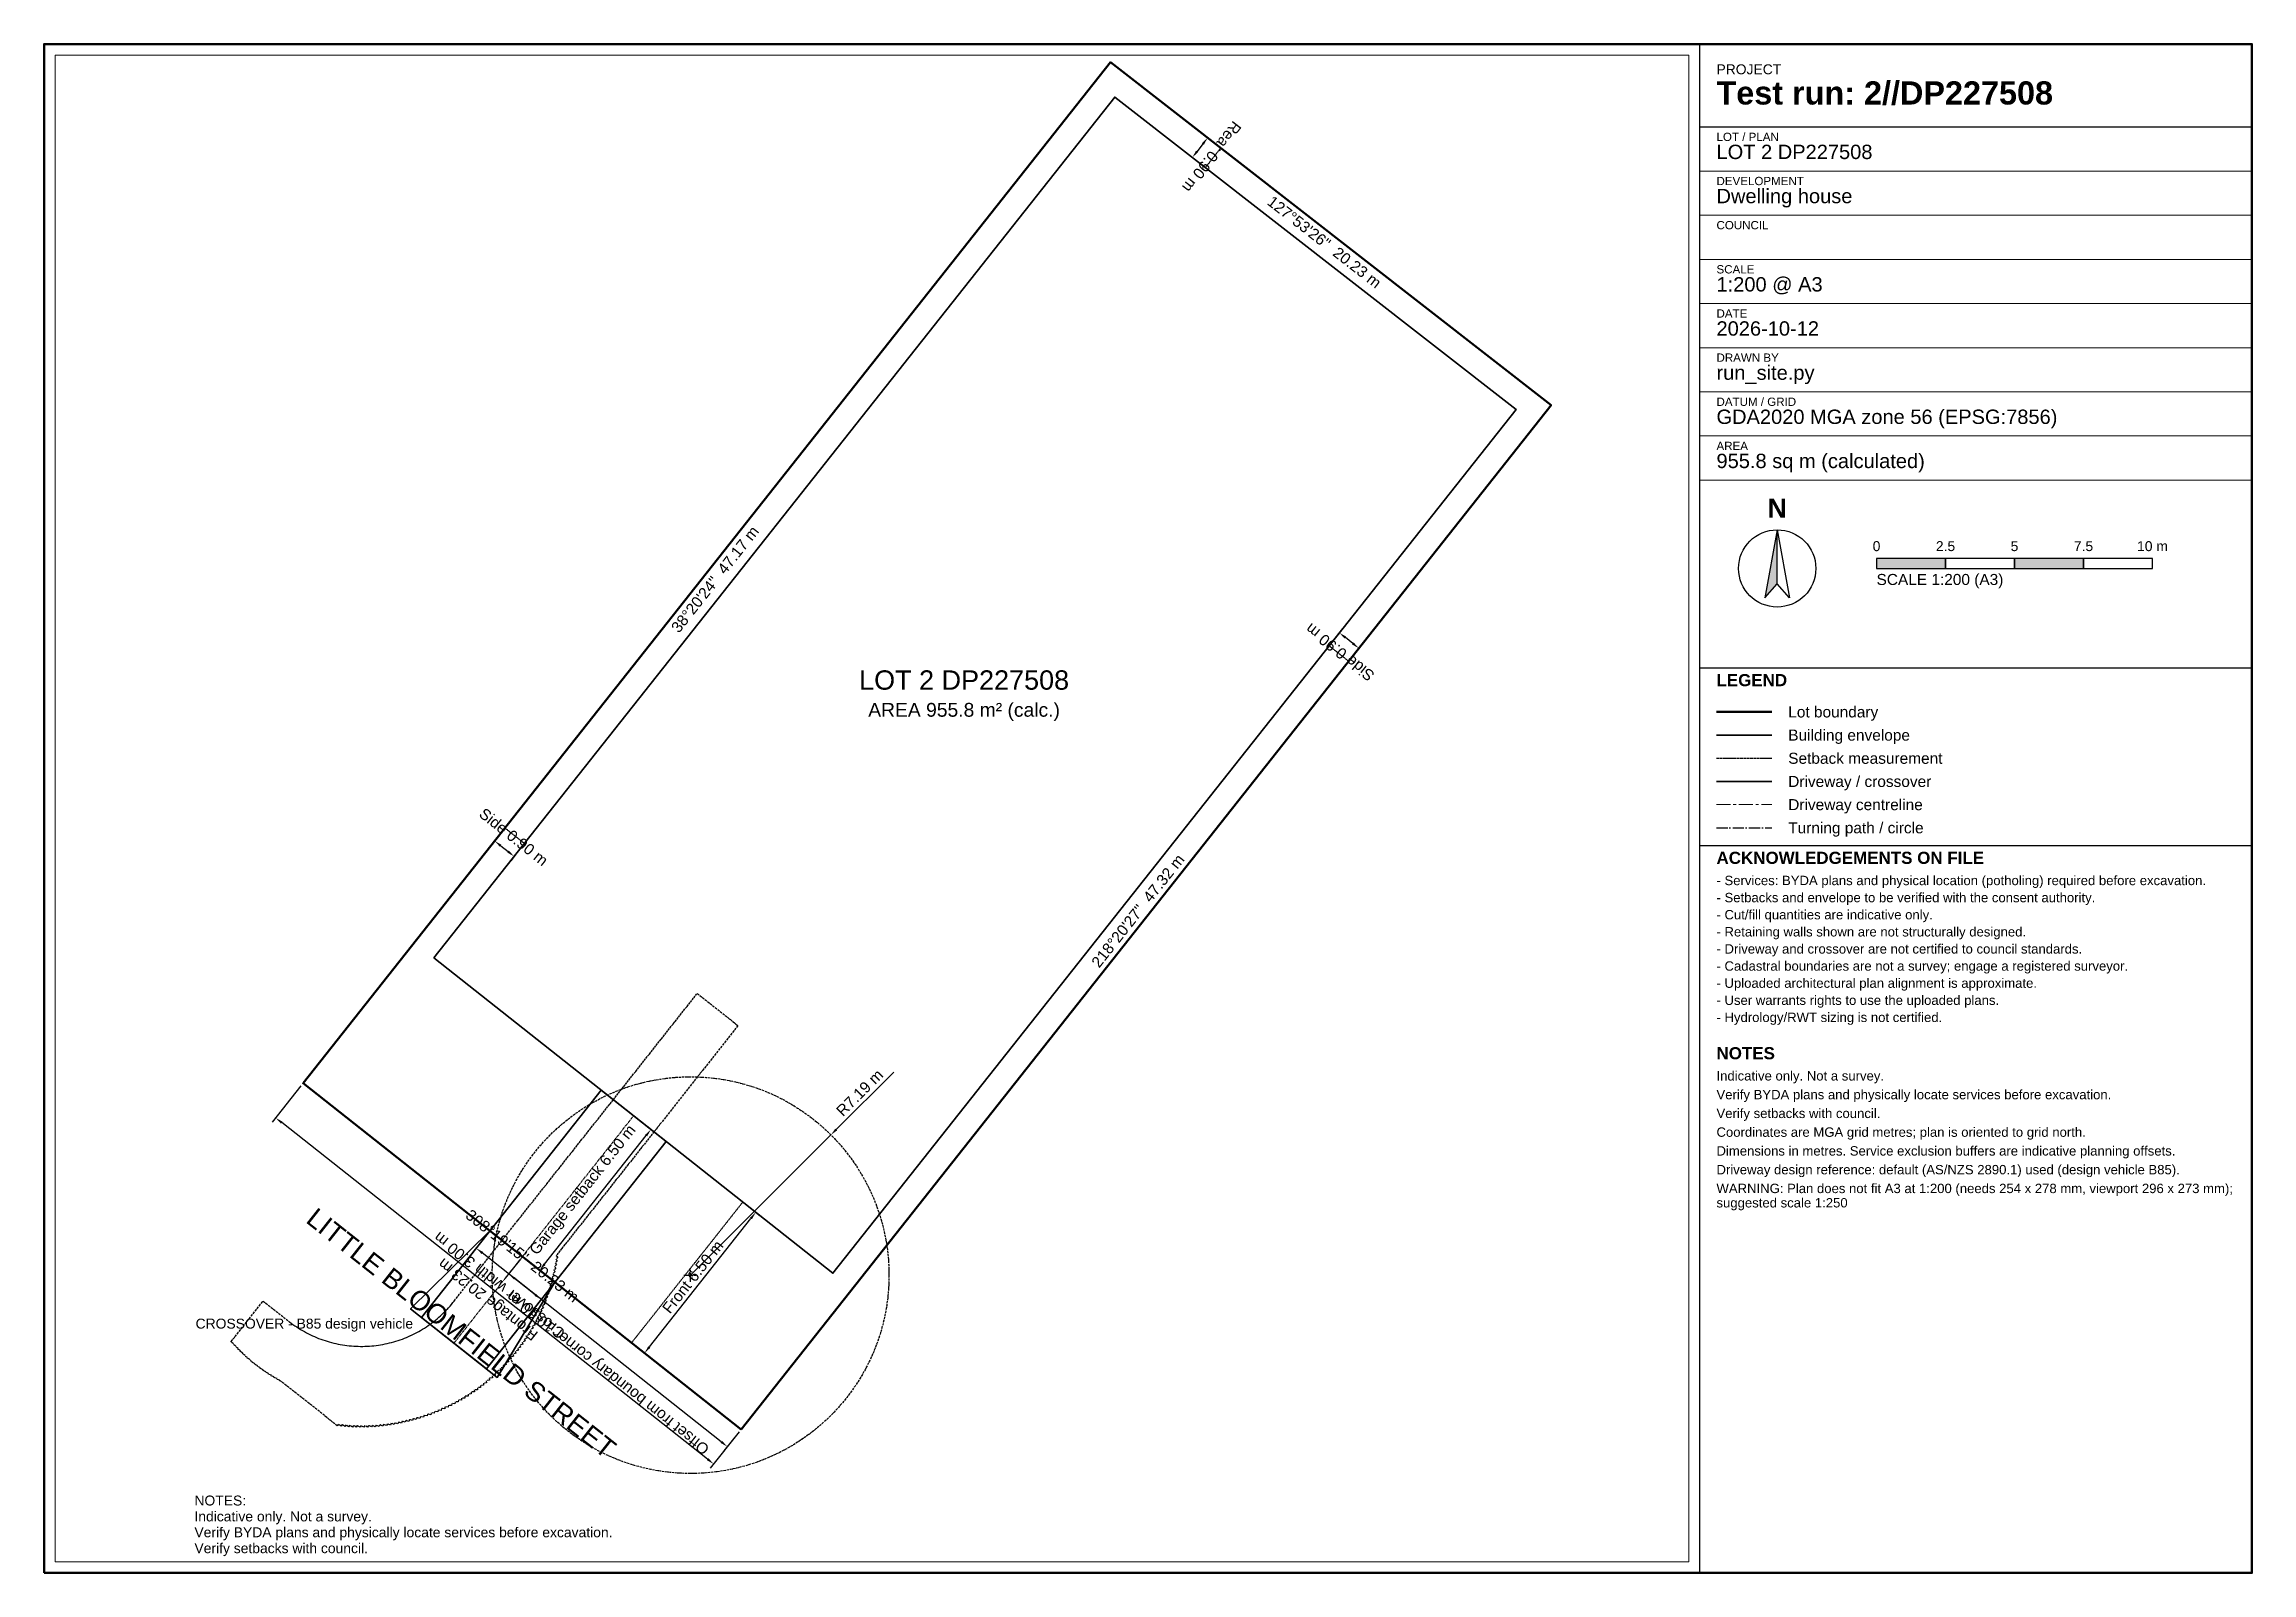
# Paper-space layout 'A3 Plan' of a CAD drawing. Header units: metres, sheet in millimetres. Extents: x 10 to 410, y 10 to 287.
# The model-space entities are those that its viewports show. They can reach past a viewport. Long polylines and large blocks are cut down to what shows.
import ezdxf
from ezdxf.enums import TextEntityAlignment as Align

# ---------------------------------------------------------------- set-up
doc = ezdxf.new("R2010")
doc.units = ezdxf.units.M
doc.header["$LTSCALE"] = 0.8
for name, pattern in [('CENTER', [5.08, 3.175, -0.635, 0.635, -0.635]), ('DASHDOT', [3.556, 2.54, -0.508, 0, -0.508]), ('DASHED2', [0.762, 0.635, -0.127])]:
    doc.linetypes.add(name, pattern=pattern)
for name, color, linetype, lineweight in [('C-ANNO-BRNG', 7, 'CONTINUOUS', 18), ('C-ANNO-DIMS', 4, 'CONTINUOUS', 18), ('C-ANNO-LOTN', 7, 'CONTINUOUS', 25), ('C-ANNO-NOTE', 7, 'CONTINUOUS', 18), ('C-ANNO-ROAD', 7, 'CONTINUOUS', 25), ('C-ANNO-TTLB', 7, 'CONTINUOUS', 25), ('C-DRIV-CNTR', 6, 'CENTER', 18), ('C-DRIV-TURN', 30, 'DASHDOT', 25), ('C-DRIV-XOVR', 7, 'CONTINUOUS', 35), ('C-PROP-BDY', 3, 'CONTINUOUS', 50), ('C-ZONE-ENVL', 1, 'CONTINUOUS', 35), ('C-ZONE-SBAK', 1, 'DASHED2', 25)]:
    doc.layers.add(name, color=color, linetype=linetype, lineweight=lineweight)
doc.layers.add('C-ANNO-VPRT', color=7, linetype='CONTINUOUS', lineweight=13, plot=False)
doc.styles.add('JCE', font='arial.ttf')
doc.styles.add('JCE_BOLD', font='arialbd.ttf')
doc.dimstyles.new('JCE', dxfattribs={"dimtxt": 0.4, "dimasz": 0.28, "dimexe": 0.2, "dimexo": 0.12, "dimgap": 0.14, "dimtad": 1, "dimzin": 0, "dimtxsty": 'JCE', "dimcen": 0, "dimclrd": 256, "dimclre": 256, "dimclrt": 256, "dimazin": 3, "dimtfac": 1, "dimtmove": 0, "dimatfit": 3, "dimlwd": -1, "dimlwe": -1})

msp = doc.modelspace()

# ---------------------------------------------------------------- linework, layer by layer
at = {"layer": 'C-DRIV-CNTR'}
msp.add_lwpolyline([(238448.803, 6569524.483), (238451.283, 6569527.621), (238455.313, 6569532.721)], dxfattribs=at)
at = {"layer": 'C-DRIV-TURN'}
for p, q in [((238457.138, 6569526.947), (238457.618, 6569526.947)), ((238457.378, 6569526.707), (238457.378, 6569527.187))]:
    msp.add_line(p, q, dxfattribs=at)
msp.add_lwpolyline([(238442.48, 6569523.145), (238442.384, 6569523.177), (238442.391, 6569523.197), (238442.281, 6569523.237), (238442.288, 6569523.257), (238442.178, 6569523.299), (238442.186, 6569523.319), (238442.077, 6569523.362), (238442.085, 6569523.382), (238441.976, 6569523.428), (238441.985, 6569523.447), (238441.877, 6569523.495), (238441.886, 6569523.515), (238441.78, 6569523.565), (238441.789, 6569523.584), (238441.684, 6569523.636), (238441.693, 6569523.655), (238441.589, 6569523.709), (238441.599, 6569523.728), (238441.495, 6569523.784), (238441.505, 6569523.802), (238441.403, 6569523.86), (238441.414, 6569523.879), (238441.313, 6569523.939), (238441.324, 6569523.957), (238441.224, 6569524.019), (238441.235, 6569524.037), (238441.136, 6569524.1), (238441.148, 6569524.118), (238441.05, 6569524.184), (238441.062, 6569524.202), (238440.966, 6569524.269), (238440.978, 6569524.286), (238440.883, 6569524.356), (238440.896, 6569524.373), (238440.803, 6569524.444), (238440.815, 6569524.461), (238440.723, 6569524.534), (238441.889, 6569526.009), (238442.839, 6569525.258), (238442.904, 6569525.208), (238442.97, 6569525.16), (238443.037, 6569525.113), (238443.104, 6569525.068), (238443.173, 6569525.024), (238443.242, 6569524.981), (238443.313, 6569524.939), (238443.384, 6569524.899), (238443.455, 6569524.86), (238443.528, 6569524.823), (238443.601, 6569524.786), (238443.675, 6569524.752), (238443.749, 6569524.719), (238443.825, 6569524.687), (238443.9, 6569524.656), (238443.977, 6569524.627), (238444.053, 6569524.6), (238444.131, 6569524.574), (238444.209, 6569524.549), (238444.287, 6569524.526), (238444.366, 6569524.505), (238444.445, 6569524.485), (238444.524, 6569524.467), (238444.604, 6569524.45), (238444.684, 6569524.434), (238444.765, 6569524.42), (238444.845, 6569524.408), (238444.926, 6569524.397), (238445.007, 6569524.388), (238445.089, 6569524.38), (238445.17, 6569524.374), (238445.251, 6569524.37), (238445.333, 6569524.367), (238445.415, 6569524.365), (238445.496, 6569524.365), (238445.578, 6569524.367), (238445.659, 6569524.37), (238445.741, 6569524.375), (238445.822, 6569524.382), (238445.903, 6569524.389), (238445.984, 6569524.399), (238446.065, 6569524.41), (238446.146, 6569524.423), (238446.226, 6569524.437), (238446.306, 6569524.452), (238446.386, 6569524.47), (238446.466, 6569524.488), (238446.545, 6569524.509), (238446.623, 6569524.53), (238446.701, 6569524.554), (238446.779, 6569524.578), (238446.857, 6569524.605), (238446.933, 6569524.632), (238447.01, 6569524.661), (238447.085, 6569524.692), (238447.16, 6569524.724), (238447.235, 6569524.758), (238447.308, 6569524.793), (238447.381, 6569524.829), (238447.454, 6569524.867), (238447.525, 6569524.906), (238447.596, 6569524.946), (238447.666, 6569524.988), (238447.736, 6569525.031), (238447.804, 6569525.076), (238447.872, 6569525.121), (238447.938, 6569525.168), (238448.004, 6569525.217), (238448.069, 6569525.266), (238448.133, 6569525.317), (238448.196, 6569525.369), (238448.257, 6569525.422), (238448.318, 6569525.477), (238448.378, 6569525.532), (238448.437, 6569525.589), (238448.494, 6569525.647), (238448.551, 6569525.706), (238448.606, 6569525.766), (238448.66, 6569525.827), (238448.713, 6569525.889), (238448.765, 6569525.952), (238448.809, 6569526.007), (238450.635, 6569528.317), (238451.11, 6569528.918), (238451.172, 6569528.997), (238451.234, 6569529.075), (238451.296, 6569529.153), (238451.358, 6569529.232), (238451.42, 6569529.31), (238451.482, 6569529.389), (238451.544, 6569529.467), (238451.606, 6569529.546), (238451.668, 6569529.624), (238451.73, 6569529.703), (238451.792, 6569529.781), (238451.854, 6569529.86), (238451.916, 6569529.938), (238451.978, 6569530.016), (238452.04, 6569530.095), (238452.102, 6569530.173), (238452.164, 6569530.252), (238452.226, 6569530.33), (238452.288, 6569530.409), (238452.35, 6569530.487), (238452.412, 6569530.566), (238452.474, 6569530.644), (238452.536, 6569530.723), (238452.598, 6569530.801), (238452.66, 6569530.879), (238452.722, 6569530.958), (238452.784, 6569531.036), (238452.846, 6569531.115), (238452.908, 6569531.193), (238452.97, 6569531.272), (238453.032, 6569531.35), (238453.094, 6569531.429), (238453.156, 6569531.507), (238453.218, 6569531.586), (238453.28, 6569531.664), (238453.342, 6569531.742), (238453.404, 6569531.821), (238453.466, 6569531.899), (238453.528, 6569531.978), (238453.59, 6569532.056), (238453.652, 6569532.135), (238453.714, 6569532.213), (238453.776, 6569532.292), (238453.838, 6569532.37), (238453.9, 6569532.449), (238453.962, 6569532.527), (238454.024, 6569532.605), (238454.086, 6569532.684), (238454.148, 6569532.762), (238454.21, 6569532.841), (238454.272, 6569532.919), (238454.334, 6569532.998), (238454.396, 6569533.076), (238454.458, 6569533.155), (238454.52, 6569533.233), (238454.582, 6569533.312), (238454.644, 6569533.39), (238454.706, 6569533.468), (238454.768, 6569533.547), (238454.83, 6569533.625), (238454.892, 6569533.704), (238454.954, 6569533.782), (238455.016, 6569533.861), (238455.078, 6569533.939), (238455.14, 6569534.018), (238455.202, 6569534.096), (238455.264, 6569534.175), (238455.326, 6569534.253), (238455.388, 6569534.331), (238455.45, 6569534.41), (238455.512, 6569534.488), (238455.574, 6569534.567), (238455.636, 6569534.645), (238455.698, 6569534.724), (238455.76, 6569534.802), (238455.822, 6569534.881), (238455.884, 6569534.959), (238455.946, 6569535.038), (238456.008, 6569535.116), (238456.07, 6569535.194), (238456.132, 6569535.273), (238456.194, 6569535.351), (238456.256, 6569535.43), (238456.318, 6569535.508), (238456.38, 6569535.587), (238456.442, 6569535.665), (238456.504, 6569535.744), (238456.566, 6569535.822), (238456.628, 6569535.901), (238456.69, 6569535.979), (238456.752, 6569536.057), (238456.814, 6569536.136), (238456.876, 6569536.214), (238456.938, 6569536.293), (238457, 6569536.371), (238457.062, 6569536.45), (238457.124, 6569536.528), (238457.186, 6569536.607), (238457.248, 6569536.685), (238457.31, 6569536.764), (238457.372, 6569536.842), (238457.434, 6569536.92), (238457.496, 6569536.999), (238457.558, 6569537.077), (238457.62, 6569537.156), (238459.095, 6569535.99), (238456.051, 6569532.138), (238455.989, 6569532.06), (238455.927, 6569531.981), (238455.865, 6569531.903), (238455.803, 6569531.824), (238455.741, 6569531.746), (238455.679, 6569531.667), (238455.617, 6569531.589), (238455.555, 6569531.51), (238455.493, 6569531.432), (238455.431, 6569531.353), (238455.369, 6569531.275), (238455.307, 6569531.197), (238455.245, 6569531.118), (238455.183, 6569531.04), (238455.121, 6569530.961), (238455.059, 6569530.883), (238454.997, 6569530.804), (238454.935, 6569530.726), (238454.873, 6569530.647), (238454.811, 6569530.569), (238454.749, 6569530.49), (238454.687, 6569530.412), (238454.625, 6569530.334), (238454.563, 6569530.255), (238454.501, 6569530.177), (238454.439, 6569530.098), (238454.377, 6569530.02), (238454.315, 6569529.941), (238454.253, 6569529.863), (238454.191, 6569529.784), (238454.129, 6569529.706), (238454.067, 6569529.627), (238454.005, 6569529.549), (238453.943, 6569529.47), (238453.881, 6569529.392), (238453.819, 6569529.314), (238453.756, 6569529.235), (238453.694, 6569529.157), (238453.632, 6569529.078), (238453.57, 6569529), (238453.508, 6569528.921), (238453.446, 6569528.843), (238453.384, 6569528.764), (238453.322, 6569528.686), (238453.267, 6569528.615), (238453.26, 6569528.607), (238453.198, 6569528.529), (238453.136, 6569528.451), (238453.074, 6569528.372), (238453.012, 6569528.294), (238452.95, 6569528.215), (238452.888, 6569528.137), (238452.826, 6569528.058), (238452.764, 6569527.98), (238452.744, 6569527.955), (238452.702, 6569527.901), (238452.64, 6569527.823), (238452.578, 6569527.744), (238452.516, 6569527.666), (238452.512, 6569527.661), (238452.567, 6569527.616), (238452.492, 6569527.525), (238452.546, 6569527.48), (238452.47, 6569527.391), (238452.523, 6569527.344), (238452.445, 6569527.256), (238452.497, 6569527.209), (238452.417, 6569527.123), (238452.468, 6569527.074), (238452.387, 6569526.989), (238452.437, 6569526.94), (238452.355, 6569526.857), (238452.404, 6569526.806), (238452.32, 6569526.725), (238452.368, 6569526.673), (238452.282, 6569526.594), (238452.329, 6569526.541), (238452.242, 6569526.463), (238452.288, 6569526.41), (238452.199, 6569526.333), (238452.244, 6569526.279), (238452.154, 6569526.204), (238452.198, 6569526.149), (238452.106, 6569526.076), (238452.149, 6569526.02), (238452.056, 6569525.949), (238452.098, 6569525.893), (238452.004, 6569525.823), (238452.045, 6569525.766), (238451.949, 6569525.698), (238451.989, 6569525.64), (238451.892, 6569525.574), (238451.93, 6569525.515), (238451.832, 6569525.451), (238451.869, 6569525.392), (238451.77, 6569525.33), (238451.806, 6569525.269), (238451.706, 6569525.209), (238451.741, 6569525.148), (238451.639, 6569525.09), (238451.673, 6569525.028), (238451.57, 6569524.972), (238451.603, 6569524.91), (238451.499, 6569524.855), (238451.531, 6569524.792), (238451.426, 6569524.74), (238451.456, 6569524.677), (238451.351, 6569524.626), (238451.38, 6569524.562), (238451.273, 6569524.514), (238451.301, 6569524.449), (238451.193, 6569524.403), (238451.22, 6569524.338), (238451.111, 6569524.294), (238451.136, 6569524.228), (238451.027, 6569524.186), (238451.051, 6569524.12), (238450.941, 6569524.08), (238450.964, 6569524.014), (238450.853, 6569523.976), (238450.874, 6569523.909), (238450.763, 6569523.873), (238450.783, 6569523.806), (238450.671, 6569523.772), (238450.69, 6569523.704), (238450.577, 6569523.673), (238450.595, 6569523.605), (238450.481, 6569523.576), (238450.497, 6569523.507), (238450.384, 6569523.48), (238450.398, 6569523.411), (238450.284, 6569523.387), (238450.298, 6569523.318), (238450.183, 6569523.295), (238450.195, 6569523.226), (238450.08, 6569523.205), (238450.091, 6569523.136), (238449.975, 6569523.118), (238449.985, 6569523.048), (238449.869, 6569523.032), (238449.877, 6569522.962), (238449.761, 6569522.948), (238449.768, 6569522.878), (238449.651, 6569522.867), (238449.657, 6569522.796), (238449.54, 6569522.787), (238449.545, 6569522.717), (238449.428, 6569522.71), (238449.431, 6569522.64), (238449.314, 6569522.635), (238449.315, 6569522.564), (238449.198, 6569522.562), (238449.198, 6569522.491), (238449.082, 6569522.491), (238449.08, 6569522.421), (238448.963, 6569522.423), (238448.961, 6569522.352), (238448.844, 6569522.357), (238448.84, 6569522.286), (238448.723, 6569522.293), (238448.718, 6569522.222), (238448.601, 6569522.231), (238448.595, 6569522.161), (238448.478, 6569522.172), (238448.47, 6569522.102), (238448.354, 6569522.115), (238448.345, 6569522.045), (238448.229, 6569522.061), (238448.218, 6569521.991), (238448.103, 6569522.009), (238448.091, 6569521.939), (238447.975, 6569521.959), (238447.962, 6569521.89), (238447.847, 6569521.912), (238447.833, 6569521.843), (238447.718, 6569521.867), (238447.702, 6569521.798), (238447.588, 6569521.825), (238447.571, 6569521.756), (238447.458, 6569521.785), (238447.439, 6569521.717), (238447.326, 6569521.748), (238447.306, 6569521.68), (238447.194, 6569521.713), (238447.173, 6569521.646), (238447.061, 6569521.681), (238447.039, 6569521.614), (238446.928, 6569521.651), (238446.904, 6569521.585), (238446.794, 6569521.624), (238446.769, 6569521.558), (238446.66, 6569521.6), (238446.634, 6569521.534), (238446.525, 6569521.578), (238446.498, 6569521.513), (238446.39, 6569521.558), (238446.361, 6569521.494), (238446.254, 6569521.542), (238446.224, 6569521.478), (238446.119, 6569521.528), (238446.087, 6569521.464), (238445.982, 6569521.516), (238445.95, 6569521.453), (238445.846, 6569521.507), (238445.813, 6569521.445), (238445.71, 6569521.501), (238445.675, 6569521.439), (238445.573, 6569521.497), (238445.537, 6569521.436), (238445.437, 6569521.496), (238445.4, 6569521.436), (238445.3, 6569521.498), (238445.262, 6569521.438), (238445.164, 6569521.502), (238445.124, 6569521.443), (238445.027, 6569521.509), (238444.987, 6569521.451), (238444.891, 6569521.518), (238444.849, 6569521.461), (238444.755, 6569521.53), (238444.712, 6569521.474), (238444.619, 6569521.544), (238444.575, 6569521.489), (238442.528, 6569523.108), (238442.489, 6569523.12), (238442.494, 6569523.134)], close=True, dxfattribs=at)
msp.add_circle((238457.378, 6569526.947), 7.189, dxfattribs=at)
at = {"layer": 'C-DRIV-XOVR'}
for points in [[(238454.136, 6569533.651), (238456.49, 6569531.791), (238449.979, 6569523.553), (238447.626, 6569525.413)], [(238452.46, 6569526.691), (238450.106, 6569528.551), (238447.233, 6569525.723), (238450.372, 6569523.243)]]:
    msp.add_lwpolyline(points, close=True, dxfattribs=at)
at = {"layer": 'C-PROP-BDY'}
msp.add_lwpolyline([(238459.207, 6569521.359), (238488.561, 6569558.474), (238472.594, 6569570.9), (238443.334, 6569533.903)], close=True, dxfattribs=at)
at = {"layer": 'C-ZONE-ENVL'}
msp.add_lwpolyline([(238448.073, 6569538.443), (238472.746, 6569569.641), (238487.293, 6569558.32), (238462.533, 6569527.015)], close=True, dxfattribs=at)
at = {"layer": 'C-ZONE-SBAK'}
for p, q in [((238476.586, 6569567.793), (238476.033, 6569567.083)), ((238481.223, 6569549.195), (238480.517, 6569549.753)), ((238450.649, 6569543.152), (238451.355, 6569542.594)), ((238455.239, 6569524.495), (238459.269, 6569529.594))]:
    msp.add_line(p, q, dxfattribs=at)

# ---------------------------------------------------------------- texts
at = {"layer": 'C-ANNO-BRNG', "style": 'JCE'}
for s, rotation, p in [('127°53\'26"  20.23 m', -37.891, (238480.345, 6569564.387)), ('38°20\'24"  47.17 m', 51.66, (238458.262, 6569552.166)), ('218°20\'27"  47.32 m', 51.659, (238473.586, 6569540.152)), ('308°19\'15"  20.23 m', -38.321, (238451.283, 6569527.647))]:
    msp.add_text(s, height=0.4, rotation=rotation, dxfattribs=at).set_placement(p, align=Align.MIDDLE_CENTER)
at = {"layer": 'C-ANNO-LOTN', "style": 'JCE'}
for s, height, p in [('LOT 2 DP227508', 0.7, (238467.289, 6569548.514)), ('AREA 955.8 m² (calc.)', 0.5, (238467.289, 6569547.434))]:
    msp.add_text(s, height=height, dxfattribs=at).set_placement(p, align=Align.MIDDLE_CENTER)
at = {"layer": 'C-ANNO-NOTE', "style": 'JCE'}
msp.add_text('CROSSOVER - B85 design vehicle', height=0.36, dxfattribs=at).set_placement((238443.382, 6569525.19), align=Align.MIDDLE_CENTER)
for s, p in [('NOTES:', (238439.399, 6569518.959)), ('Indicative only. Not a survey.', (238439.399, 6569518.383)), ('Verify BYDA plans and physically locate services before excavation.', (238439.399, 6569517.807)), ('Verify setbacks with council.', (238439.399, 6569517.231))]:
    msp.add_text(s, height=0.36, dxfattribs=at).set_placement(p, align=Align.TOP_LEFT)
at = {"layer": 'C-ANNO-ROAD', "style": 'JCE'}
msp.add_text('LITTLE BLOOMFIELD STREET', height=0.7, rotation=-38.321, dxfattribs=at).set_placement((238449.069, 6569524.846), align=Align.MIDDLE_CENTER)

# ---------------------------------------------------------------- dimensions: what is measured, and where the dimension line sits
at = {"layer": 'C-ANNO-DIMS'}
for base, p1, p2, angle, text in [((238476.113, 6569568.162), (238476.586, 6569567.793), (238476.033, 6569567.083), 232.10932, 'Rear 0.90 m'), ((238481.595, 6569549.665), (238481.223, 6569549.195), (238480.517, 6569549.753), 141.65911, 'Side 0.90 m'), ((238450.277, 6569542.682), (238450.649, 6569543.152), (238451.355, 6569542.594), 321.65998, 'Side 0.90 m'), ((238458.215, 6569520.103), (238459.207, 6569521.359), (238443.334, 6569533.903), 141.67924, 'Frontage 20.23 m'), ((238451.91, 6569527.125), (238451.283, 6569527.621), (238455.313, 6569532.721), 51.67924, 'Garage setback 6.50 m'), ((238455.709, 6569524.123), (238455.239, 6569524.495), (238459.269, 6569529.594), 51.67924, 'Front 6.50 m'), ((238451.964, 6569526.064), (238452.46, 6569526.691), (238450.106, 6569528.551), 141.67924, 'Crossover width 3.00 m'), ((238458.711, 6569520.731), (238459.207, 6569521.359), (238451.283, 6569527.621), 141.67924, 'Offset from boundary corner 10.10 m')]:
    msp.add_linear_dim(base=base, p1=p1, p2=p2, angle=angle, text=text, dimstyle='JCE', dxfattribs=at).render()
msp.add_radius_dim(center=(238457.378, 6569526.947), mpoint=(238462.461, 6569532.03), text='R7.19 m', dimstyle='JCE', dxfattribs=at).render()

psp = doc.layouts.new('A3 Plan')

# ---------------------------------------------------------------- hatches: boundary and pattern name
at = {"layer": 'C-ANNO-TTLB'}
h = psp.add_hatch(color=7, dxfattribs=at)
h.dxf.hatch_style = 1
h.paths.add_polyline_path([(324, 199), (321.76, 186.68), (324, 189.2)])
h = psp.add_hatch(color=7, dxfattribs=at)
h.dxf.hatch_style = 1
h.paths.add_polyline_path([(342, 192), (354.5, 192), (354.5, 193.8), (342, 193.8)])
h = psp.add_hatch(color=7, dxfattribs=at)
h.dxf.hatch_style = 1
h.paths.add_polyline_path([(367, 192), (379.5, 192), (379.5, 193.8), (367, 193.8)])

# ---------------------------------------------------------------- linework, layer by layer
for p, q in [((310, 10), (310, 287)), ((310, 272), (410, 272)), ((310, 174), (410, 174)), ((310, 141.8), (410, 141.8))]:
    psp.add_line(p, q, dxfattribs=at)
at = {"layer": 'C-ANNO-TTLB', "lineweight": 13}
for p, q in [((310, 264), (410, 264)), ((310, 256), (410, 256)), ((310, 248), (410, 248)), ((310, 240), (410, 240)), ((310, 232), (410, 232)), ((310, 224), (410, 224)), ((310, 216), (410, 216)), ((310, 208), (410, 208))]:
    psp.add_line(p, q, dxfattribs=at)
at = {"layer": 'C-ANNO-TTLB', "lineweight": 50}
psp.add_lwpolyline([(10, 10), (410, 10), (410, 287), (10, 287)], close=True, dxfattribs=at)
at = {"layer": 'C-ANNO-TTLB'}
for points in [[(324, 199), (321.76, 186.68), (324, 189.2)], [(324, 199), (326.24, 186.68), (324, 189.2)], [(342, 192), (354.5, 192), (354.5, 193.8), (342, 193.8)], [(354.5, 192), (367, 192), (367, 193.8), (354.5, 193.8)], [(367, 192), (379.5, 192), (379.5, 193.8), (367, 193.8)], [(379.5, 192), (392, 192), (392, 193.8), (379.5, 193.8)]]:
    psp.add_lwpolyline(points, close=True, dxfattribs=at)
psp.add_circle((324, 192), 7, dxfattribs=at)
at = {"layer": 'C-DRIV-CNTR'}
psp.add_line((313, 149.2), (323, 149.2), dxfattribs=at)
at = {"layer": 'C-DRIV-TURN'}
psp.add_line((313, 145), (323, 145), dxfattribs=at)
at = {"layer": 'C-DRIV-XOVR'}
psp.add_line((313, 153.4), (323, 153.4), dxfattribs=at)
at = {"layer": 'C-PROP-BDY'}
psp.add_line((313, 166), (323, 166), dxfattribs=at)
at = {"layer": 'C-ZONE-ENVL'}
psp.add_line((313, 161.8), (323, 161.8), dxfattribs=at)
at = {"layer": 'C-ZONE-SBAK'}
psp.add_line((313, 157.6), (323, 157.6), dxfattribs=at)

# ---------------------------------------------------------------- texts
at = {"layer": 'C-ANNO-TTLB'}
for s, height, style, p in [('Test run: 2//DP227508', 4.2, 'JCE_BOLD', (313, 274.8)), ('LOT 2 DP227508', 2.6, 'JCE', (313, 265.4)), ('Dwelling house', 2.6, 'JCE', (313, 257.4)), ('1:200 @ A3', 2.6, 'JCE', (313, 241.4)), ('2026-10-12', 2.6, 'JCE', (313, 233.4)), ('run_site.py', 2.6, 'JCE', (313, 225.4)), ('GDA2020 MGA zone 56 (EPSG:7856)', 2.6, 'JCE', (313, 217.4)), ('955.8 sq m (calculated)', 2.6, 'JCE', (313, 209.4)), ('SCALE 1:200 (A3)', 2, 'JCE', (342, 188.4)), ('LEGEND', 2.2, 'JCE_BOLD', (313, 170)), ('ACKNOWLEDGEMENTS ON FILE', 2.2, 'JCE_BOLD', (313, 137.8)), ('- Services: BYDA plans and physical location (potholing) required before excavation.', 1.7, 'JCE', (313, 134.1)), ('- Setbacks and envelope to be verified with the consent authority.', 1.7, 'JCE', (313, 131)), ('- Cut/fill quantities are indicative only.', 1.7, 'JCE', (313, 127.9)), ('- Retaining walls shown are not structurally designed.', 1.7, 'JCE', (313, 124.8)), ('- Driveway and crossover are not certified to council standards.', 1.7, 'JCE', (313, 121.7)), ('- Cadastral boundaries are not a survey; engage a registered surveyor.', 1.7, 'JCE', (313, 118.6)), ('- Uploaded architectural plan alignment is approximate.', 1.7, 'JCE', (313, 115.5)), ('- User warrants rights to use the uploaded plans.', 1.7, 'JCE', (313, 112.4)), ('- Hydrology/RWT sizing is not certified.', 1.7, 'JCE', (313, 109.3)), ('NOTES', 2.2, 'JCE_BOLD', (313, 102.4)), ('Indicative only. Not a survey.', 1.7, 'JCE', (313, 98.7)), ('Verify BYDA plans and physically locate services before excavation.', 1.7, 'JCE', (313, 95.3)), ('Verify setbacks with council.', 1.7, 'JCE', (313, 91.9)), ('Coordinates are MGA grid metres; plan is oriented to grid north.', 1.7, 'JCE', (313, 88.5)), ('Dimensions in metres. Service exclusion buffers are indicative planning offsets.', 1.7, 'JCE', (313, 85.1)), ('Driveway design reference: default (AS/NZS 2890.1) used (design vehicle B85).', 1.7, 'JCE', (313, 81.7)), ('WARNING: Plan does not fit A3 at 1:200 (needs 254 x 278 mm, viewport 296 x 273 mm);', 1.7, 'JCE', (313, 78.3)), ('suggested scale 1:250', 1.7, 'JCE', (313, 75.7))]:
    psp.add_text(s, height=height, dxfattribs=dict(at, style=style)).set_placement(p, align=Align.BOTTOM_LEFT)
at = {"layer": 'C-ANNO-TTLB', "color": 8, "style": 'JCE'}
for s, height, p in [('PROJECT', 1.8, (313, 281)), ('LOT / PLAN', 1.5, (313, 269)), ('DEVELOPMENT', 1.5, (313, 261)), ('COUNCIL', 1.5, (313, 253)), ('SCALE', 1.5, (313, 245)), ('DATE', 1.5, (313, 237)), ('DRAWN BY', 1.5, (313, 229)), ('DATUM / GRID', 1.5, (313, 221)), ('AREA', 1.5, (313, 213))]:
    psp.add_text(s, height=height, dxfattribs=at).set_placement(p, align=Align.BOTTOM_LEFT)
at = {"layer": 'C-ANNO-TTLB'}
for s, height, style, p in [('N', 3.5, 'JCE_BOLD', (324, 200.12)), ('0', 1.8, 'JCE', (342, 194.6)), ('2.5', 1.8, 'JCE', (354.5, 194.6)), ('5', 1.8, 'JCE', (367, 194.6)), ('7.5', 1.8, 'JCE', (379.5, 194.6)), ('10 m', 1.8, 'JCE', (392, 194.6))]:
    psp.add_text(s, height=height, dxfattribs=dict(at, style=style)).set_placement(p, align=Align.BOTTOM_CENTER)
at = {"layer": 'C-ANNO-TTLB', "style": 'JCE'}
for s, p in [('Lot boundary', (326, 166)), ('Building envelope', (326, 161.8)), ('Setback measurement', (326, 157.6)), ('Driveway / crossover', (326, 153.4)), ('Driveway centreline', (326, 149.2)), ('Turning path / circle', (326, 145))]:
    psp.add_text(s, height=2, dxfattribs=at).set_placement(p, align=Align.MIDDLE_LEFT)

# ---------------------------------------------------------------- viewports
at = {"layer": 'C-ANNO-VPRT'}
psp.add_viewport(center=(160, 148.5), size=(296, 273), view_center_point=(238463.953, 6569543.858), view_height=54.6, dxfattribs=at)

doc.saveas('drawing.dxf')
